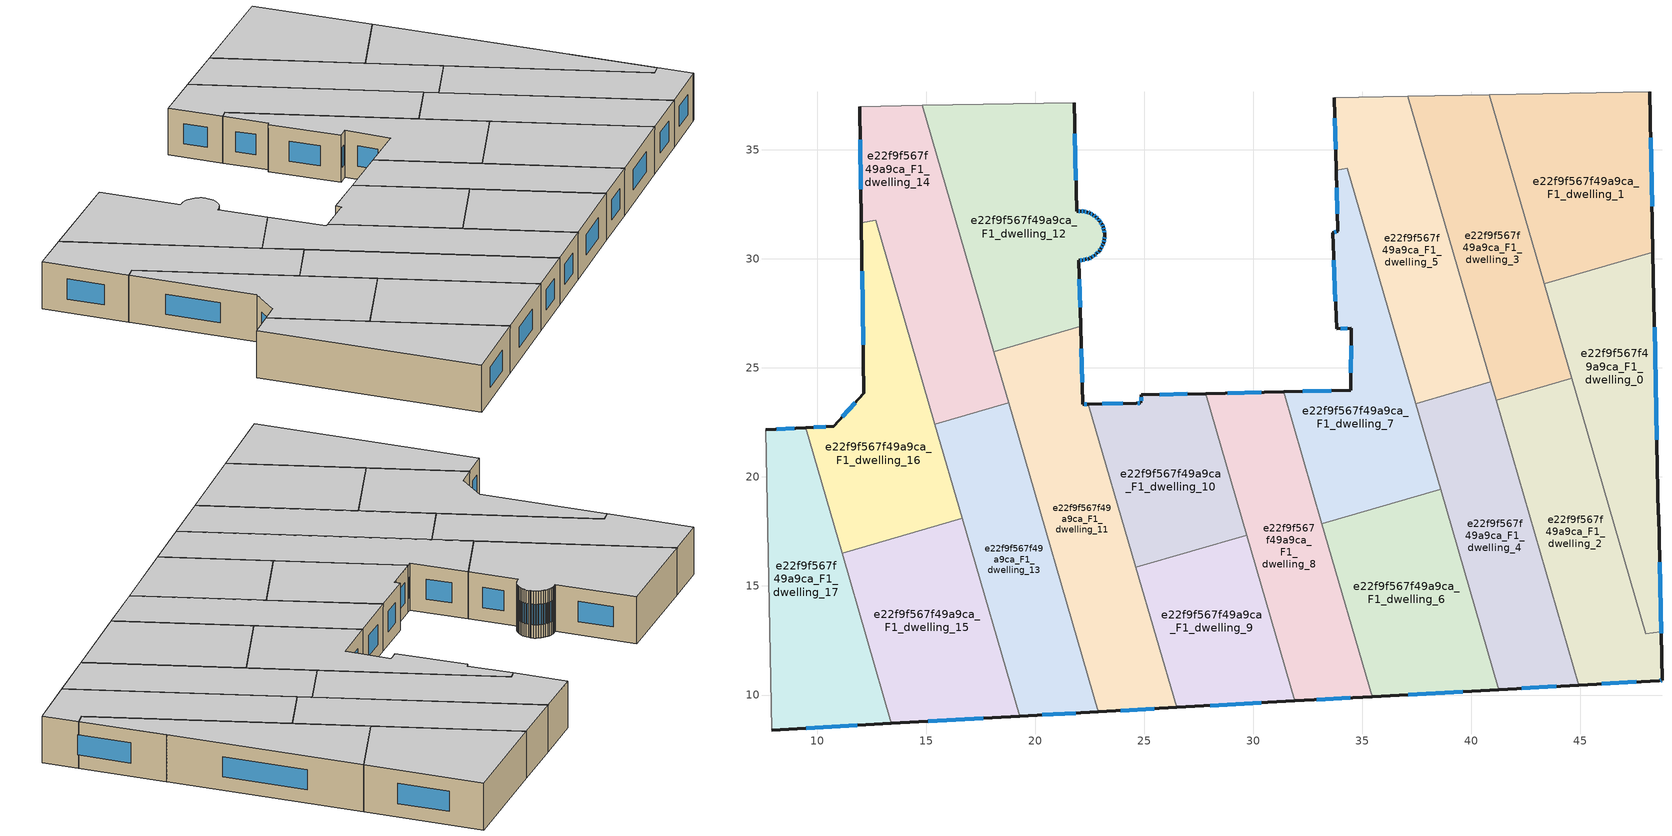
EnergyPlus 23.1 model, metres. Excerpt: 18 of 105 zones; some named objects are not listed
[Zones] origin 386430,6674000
e22f9f567f49a9ca_F1_dwelling_0
 floor to e22f9f567f49a9ca_F0_dwelling_0 (EU_floor_Construction): 48.33,30.32 48.68,12.91 48,12.8 43.33,28.86 z3
 wall outside (EU_wall_Construction): 48.57,18.26 48.33,30.32 z3:6
 wall to e22f9f567f49a9ca_F1_dwelling_1 (EU_wall_Construction): 48.33,30.32 43.33,28.86 z3:6
 wall to e22f9f567f49a9ca_F1_dwelling_2 (EU_wall_Construction): 44.59,24.53 48,12.8 48.68,12.91 48.57,18.26 z3:6
 wall to e22f9f567f49a9ca_F1_dwelling_3 (EU_wall_Construction): 43.33,28.86 44.59,24.53 z3:6
 window (EU_Window_Construction): 48.5,21.71 48.4,26.87 z3.86:5.14
 ceiling to e22f9f567f49a9ca_F2_dwelling_0 (EU_floor_Construction): 48.68,12.91 48.33,30.32 43.33,28.86 48,12.8 z6
e22f9f567f49a9ca_F1_dwelling_1
 floor to e22f9f567f49a9ca_F0_dwelling_1 (EU_floor_Construction): 48.17,37.66 48.33,30.32 43.33,28.86 40.82,37.52 z3
 wall outside (EU_wall_Construction): 48.33,30.32 48.17,37.66 z3:6
 wall adiabatic (EU_wall_Construction): 48.17,37.66 40.82,37.52 z3:6
 wall to e22f9f567f49a9ca_F1_dwelling_3 (EU_wall_Construction): 40.82,37.52 43.33,28.86 z3:6
 window (EU_Window_Construction): 48.28,32.41 48.22,35.56 z3.86:5.14
 ceiling to e22f9f567f49a9ca_F2_dwelling_1 (EU_floor_Construction): 48.33,30.32 48.17,37.66 40.82,37.52 43.33,28.86 z6
e22f9f567f49a9ca_F1_dwelling_10
 floor to e22f9f567f49a9ca_F0_dwelling_10 (EU_floor_Construction): 27.81,23.83 29.7,17.33 24.61,15.85 22.44,23.33 24.62,23.39 24.84,23.39 24.86,23.76 z3
 wall outside (EU_wall_Construction): 27.81,23.83 24.86,23.76 24.84,23.39 24.62,23.39 22.44,23.33 z3:6
 wall to e22f9f567f49a9ca_F1_dwelling_9 (EU_wall_Construction): 24.61,15.85 29.7,17.33 z3:6
 wall to e22f9f567f49a9ca_F1_dwelling_8 (EU_wall_Construction): 29.7,17.33 27.81,23.83 z3:6
 wall to e22f9f567f49a9ca_F1_dwelling_11 (EU_wall_Construction): 22.44,23.33 24.61,15.85 z3:6
 window (EU_Window_Construction): 24.86,23.66 24.84,23.5 / 26.97,23.81 25.7,23.78 / 24,23.37 23.06,23.35 / 24.78,23.39 24.69,23.39 z3.86:5.14
 ceiling to e22f9f567f49a9ca_F2_dwelling_10 (EU_floor_Construction): 29.7,17.33 27.81,23.83 24.86,23.76 24.84,23.39 24.62,23.39 22.44,23.33 24.61,15.85 z6
e22f9f567f49a9ca_F1_dwelling_11
 floor to e22f9f567f49a9ca_F0_dwelling_11 (EU_floor_Construction): 22.07,26.91 22.17,23.32 22.44,23.33 26.48,9.43 22.89,9.23 18.09,25.75 z3
 wall outside (EU_wall_Construction): 22.44,23.33 22.17,23.32 22.07,26.91 / 22.89,9.23 26.48,9.43 z3:6
 wall to e22f9f567f49a9ca_F1_dwelling_12 (EU_wall_Construction): 22.07,26.91 18.09,25.75 z3:6
 wall to e22f9f567f49a9ca_F1_dwelling_13 (EU_wall_Construction): 18.77,23.41 22.89,9.23 z3:6
 wall to e22f9f567f49a9ca_F1_dwelling_9 (EU_wall_Construction): 26.48,9.43 24.61,15.85 z3:6
 wall to e22f9f567f49a9ca_F1_dwelling_14 (EU_wall_Construction): 18.09,25.75 18.77,23.41 z3:6
 window (EU_Window_Construction): 22.36,23.33 22.24,23.33 / 23.92,9.29 25.45,9.37 / 22.14,24.35 22.1,25.88 z3.86:5.14
 ceiling to e22f9f567f49a9ca_F2_dwelling_11 (EU_floor_Construction): 26.48,9.43 22.44,23.33 22.17,23.32 22.07,26.91 18.09,25.75 22.89,9.23 z6
e22f9f567f49a9ca_F1_dwelling_12
 floor to e22f9f567f49a9ca_F0_dwelling_12 (EU_floor_Construction): 21.78,37.17 21.89,32.18 21.94,32.19 22.09,32.2 22.23,32.18 22.38,32.15 22.51,32.1 22.64,32.03 22.76,31.94 22.87,31.84 22.96,31.73 23.04,31.6 23.1,31.47 23.15,31.33 23.17,31.18 23.17,31.12 23.18,31.04 23.16,30.89 23.13,30.75 23.08,30.61 23.01,30.48 22.92,30.36 22.82,30.25 22.71,30.16 22.58,30.08 22.45,30.02 22.31,29.97 22.16,29.95 22.02,29.95 21.99,29.95 22.07,26.91 18.09,25.75 14.81,37.04 z3
 wall outside (EU_wall_Construction): 22.07,26.91 21.99,29.95 22.02,29.95 22.16,29.95 22.31,29.97 22.45,30.02 22.58,30.08 22.71,30.16 22.82,30.25 22.92,30.36 23.01,30.48 23.08,30.61 23.13,30.75 23.16,30.89 23.18,31.04 23.17,31.12 23.17,31.18 23.15,31.33 23.1,31.47 23.04,31.6 22.96,31.73 22.87,31.84 22.76,31.94 22.64,32.03 22.51,32.1 22.38,32.15 22.23,32.18 22.09,32.2 21.94,32.19 21.89,32.18 21.78,37.17 z3:6
 wall adiabatic (EU_wall_Construction): 21.78,37.17 14.81,37.04 z3:6
 wall to e22f9f567f49a9ca_F1_dwelling_14 (EU_wall_Construction): 14.81,37.04 18.09,25.75 z3:6
 window (EU_Window_Construction): 21.86,33.61 21.81,35.74 / 22.04,32.19 21.98,32.19 / 22.19,32.18 22.13,32.19 / 22.33,32.16 22.27,32.17 / 22.47,32.11 22.41,32.13 / 22.61,32.05 22.55,32.08 / 22.73,31.97 22.68,32 / 22.84,31.87 22.79,31.91 / 22.94,31.76 22.9,31.81 / 23.02,31.64 22.99,31.69 / 23.09,31.51 23.06,31.56 / 23.13,31.37 23.12,31.43 / 23.16,31.22 23.15,31.29 / 23.17,30.93 23.17,30.99 / 23.14,30.79 23.15,30.85 / 23.09,30.65 23.11,30.71 / 23.03,30.52 23.06,30.57 / 22.95,30.39 22.98,30.44 / 22.85,30.28 22.89,30.33 / 22.74,30.18 22.79,30.22 / 22.62,30.1 22.67,30.13 / 22.49,30.04 22.55,30.06 / 22.35,29.99 22.41,30.01 / 22.21,29.96 22.27,29.97 / 22.06,29.95 22.12,29.95 / 22.05,27.78 22.02,29.08 z3.86:5.14
 ceiling to e22f9f567f49a9ca_F2_dwelling_12 (EU_floor_Construction): 22.07,26.91 21.99,29.95 22.02,29.95 22.16,29.95 22.31,29.97 22.45,30.02 22.58,30.08 22.71,30.16 22.82,30.25 22.92,30.36 23.01,30.48 23.08,30.61 23.13,30.75 23.16,30.89 23.18,31.04 23.17,31.12 23.17,31.18 23.15,31.33 23.1,31.47 23.04,31.6 22.96,31.73 22.87,31.84 22.76,31.94 22.64,32.03 22.51,32.1 22.38,32.15 22.23,32.18 22.09,32.2 21.94,32.19 21.89,32.18 21.78,37.17 14.81,37.04 18.09,25.75 z6
e22f9f567f49a9ca_F1_dwelling_13
 floor to e22f9f567f49a9ca_F0_dwelling_13 (EU_floor_Construction): 18.77,23.41 22.89,9.23 19.29,9.03 15.4,22.43 z3
 wall outside (EU_wall_Construction): 19.29,9.03 22.89,9.23 z3:6
 wall to e22f9f567f49a9ca_F1_dwelling_14 (EU_wall_Construction): 18.77,23.41 15.4,22.43 z3:6
 wall to e22f9f567f49a9ca_F1_dwelling_15 (EU_wall_Construction): 16.65,18.1 19.29,9.03 z3:6
 wall to e22f9f567f49a9ca_F1_dwelling_16 (EU_wall_Construction): 15.4,22.43 16.65,18.1 z3:6
 window (EU_Window_Construction): 20.32,9.08 21.86,9.17 z3.86:5.14
 ceiling to e22f9f567f49a9ca_F2_dwelling_13 (EU_floor_Construction): 22.89,9.23 18.77,23.41 15.4,22.43 19.29,9.03 z6
e22f9f567f49a9ca_F1_dwelling_14
 floor to e22f9f567f49a9ca_F0_dwelling_14 (EU_floor_Construction): 14.81,37.04 18.77,23.41 15.4,22.43 12.68,31.76 12.02,31.67 11.93,36.98 z3
 wall outside (EU_wall_Construction): 11.93,36.98 12.02,31.67 z3:6
 wall adiabatic (EU_wall_Construction): 14.81,37.04 11.93,36.98 z3:6
 wall to e22f9f567f49a9ca_F1_dwelling_16 (EU_wall_Construction): 12.02,31.67 12.68,31.76 15.4,22.43 z3:6
 window (EU_Window_Construction): 11.96,35.47 11.99,33.19 z3.86:5.14
 ceiling to e22f9f567f49a9ca_F2_dwelling_14 (EU_floor_Construction): 18.77,23.41 14.81,37.04 11.93,36.98 12.02,31.67 12.68,31.76 15.4,22.43 z6
e22f9f567f49a9ca_F1_dwelling_15
 floor to e22f9f567f49a9ca_F0_dwelling_15 (EU_floor_Construction): 16.65,18.1 19.29,9.03 13.4,8.7 11.14,16.5 z3
 wall outside (EU_wall_Construction): 13.4,8.7 19.29,9.03 z3:6
 wall to e22f9f567f49a9ca_F1_dwelling_16 (EU_wall_Construction): 16.65,18.1 11.14,16.5 z3:6
 wall to e22f9f567f49a9ca_F1_dwelling_17 (EU_wall_Construction): 11.14,16.5 13.4,8.7 z3:6
 window (EU_Window_Construction): 15.08,8.79 17.61,8.93 z3.86:5.14
 ceiling to e22f9f567f49a9ca_F2_dwelling_15 (EU_floor_Construction): 19.29,9.03 16.65,18.1 11.14,16.5 13.4,8.7 z6
e22f9f567f49a9ca_F1_dwelling_16
 floor to e22f9f567f49a9ca_F0_dwelling_16 (EU_floor_Construction): 12.68,31.76 16.65,18.1 11.14,16.5 9.46,22.26 10.75,22.33 12.14,23.83 12.02,31.66 z3
 wall outside (EU_wall_Construction): 12.02,31.66 12.14,23.83 10.75,22.33 9.46,22.26 z3:6
 wall to e22f9f567f49a9ca_F1_dwelling_17 (EU_wall_Construction): 9.46,22.26 11.13,16.5 z3:6
 window (EU_Window_Construction): 10.38,22.31 9.83,22.28 / 11.74,23.4 11.15,22.76 / 12.05,29.43 12.1,26.07 z3.86:5.14
 ceiling to e22f9f567f49a9ca_F2_dwelling_16 (EU_floor_Construction): 16.65,18.1 12.68,31.76 12.02,31.66 12.14,23.83 10.75,22.33 9.46,22.26 11.14,16.5 z6
e22f9f567f49a9ca_F1_dwelling_17
 floor to e22f9f567f49a9ca_F0_dwelling_17 (EU_floor_Construction): 9.46,22.26 13.4,8.7 7.91,8.39 7.62,22.16 z3
 wall outside (EU_wall_Construction): 7.91,8.39 13.4,8.7 / 9.46,22.26 7.62,22.16 z3:6
 wall adiabatic (EU_wall_Construction): 7.62,22.16 7.91,8.39 z3:6
 window (EU_Window_Construction): 9.48,8.48 11.83,8.61 / 8.94,22.23 8.15,22.19 z3.86:5.14
 ceiling to e22f9f567f49a9ca_F2_dwelling_17 (EU_floor_Construction): 13.4,8.7 9.46,22.26 7.62,22.16 7.91,8.39 z6
e22f9f567f49a9ca_F1_dwelling_2
 floor to e22f9f567f49a9ca_F0_dwelling_2 (EU_floor_Construction): 44.59,24.53 48,12.8 48.68,12.91 48.58,18.26 48.74,10.67 48.62,10.66 44.93,10.46 41.13,23.52 z3
 wall outside (EU_wall_Construction): 44.93,10.46 48.62,10.66 48.74,10.67 48.58,18.26 z3:6
 wall to e22f9f567f49a9ca_F1_dwelling_3 (EU_wall_Construction): 44.59,24.53 41.13,23.52 z3:6
 wall to e22f9f567f49a9ca_F1_dwelling_4 (EU_wall_Construction): 41.13,23.52 44.93,10.46 z3:6
 window (EU_Window_Construction): 48.65,10.67 48.7,10.67 / 45.98,10.52 47.57,10.6 / 48.69,12.84 48.63,16.09 z3.86:5.14
 ceiling to e22f9f567f49a9ca_F2_dwelling_2 (EU_floor_Construction): 48.74,10.67 48.58,18.26 48.68,12.91 48,12.8 44.59,24.53 41.13,23.52 44.93,10.46 48.62,10.66 z6
e22f9f567f49a9ca_F1_dwelling_3
 floor to e22f9f567f49a9ca_F0_dwelling_3 (EU_floor_Construction): 40.82,37.52 44.59,24.53 41.13,23.52 37.09,37.45 z3
 wall adiabatic (EU_wall_Construction): 40.82,37.52 37.09,37.45 z3:6
 wall to e22f9f567f49a9ca_F1_dwelling_5 (EU_wall_Construction): 37.09,37.45 40.89,24.36 z3:6
 wall to e22f9f567f49a9ca_F1_dwelling_4 (EU_wall_Construction): 40.89,24.36 41.13,23.52 z3:6
 ceiling to e22f9f567f49a9ca_F2_dwelling_3 (EU_floor_Construction): 44.59,24.53 40.82,37.52 37.09,37.45 41.13,23.52 z6
e22f9f567f49a9ca_F1_dwelling_4
 floor to e22f9f567f49a9ca_F0_dwelling_4 (EU_floor_Construction): 40.89,24.36 44.93,10.46 41.25,10.25 37.44,23.36 z3
 wall outside (EU_wall_Construction): 41.25,10.25 44.93,10.46 z3:6
 wall to e22f9f567f49a9ca_F1_dwelling_5 (EU_wall_Construction): 40.89,24.36 37.44,23.36 z3:6
 wall to e22f9f567f49a9ca_F1_dwelling_6 (EU_wall_Construction): 38.59,19.43 41.25,10.25 z3:6
 wall to e22f9f567f49a9ca_F1_dwelling_7 (EU_wall_Construction): 37.44,23.36 38.59,19.43 z3:6
 window (EU_Window_Construction): 42.3,10.31 43.88,10.4 z3.86:5.14
 ceiling to e22f9f567f49a9ca_F2_dwelling_4 (EU_floor_Construction): 44.93,10.46 40.89,24.36 37.44,23.36 41.25,10.25 z6
e22f9f567f49a9ca_F1_dwelling_5
 floor to e22f9f567f49a9ca_F0_dwelling_5 (EU_floor_Construction): 37.09,37.45 40.89,24.36 37.44,23.36 34.31,34.15 33.79,34.07 33.71,37.39 z3
 wall outside (EU_wall_Construction): 33.71,37.39 33.79,34.07 z3:6
 wall adiabatic (EU_wall_Construction): 37.09,37.45 33.71,37.39 z3:6
 wall to e22f9f567f49a9ca_F1_dwelling_7 (EU_wall_Construction): 33.79,34.07 34.31,34.15 37.44,23.36 z3:6
 window (EU_Window_Construction): 33.73,36.44 33.77,35.02 z3.86:5.14
 ceiling to e22f9f567f49a9ca_F2_dwelling_5 (EU_floor_Construction): 40.89,24.36 37.09,37.45 33.71,37.39 33.79,34.07 34.31,34.15 37.44,23.36 z6
e22f9f567f49a9ca_F1_dwelling_6
 floor to e22f9f567f49a9ca_F0_dwelling_6 (EU_floor_Construction): 38.59,19.43 41.25,10.25 35.44,9.93 33.14,17.85 z3
 wall outside (EU_wall_Construction): 35.44,9.93 41.25,10.25 z3:6
 wall to e22f9f567f49a9ca_F1_dwelling_7 (EU_wall_Construction): 38.59,19.43 33.14,17.85 z3:6
 wall to e22f9f567f49a9ca_F1_dwelling_8 (EU_wall_Construction): 33.14,17.85 35.44,9.93 z3:6
 window (EU_Window_Construction): 37.1,10.02 39.59,10.16 z3.86:5.14
 ceiling to e22f9f567f49a9ca_F2_dwelling_6 (EU_floor_Construction): 41.25,10.25 38.59,19.43 33.14,17.85 35.44,9.93 z6
e22f9f567f49a9ca_F1_dwelling_7
 floor to e22f9f567f49a9ca_F0_dwelling_7 (EU_floor_Construction): 34.31,34.15 38.59,19.43 33.14,17.85 31.38,23.91 34.46,23.98 34.5,26.82 33.81,26.79 33.63,31.21 33.86,31.27 33.79,34.07 z3
 wall outside (EU_wall_Construction): 33.79,34.07 33.86,31.27 33.63,31.21 33.81,26.79 34.5,26.82 34.46,23.98 31.38,23.91 z3:6
 wall to e22f9f567f49a9ca_F1_dwelling_8 (EU_wall_Construction): 31.38,23.91 33.14,17.85 z3:6
 window (EU_Window_Construction): 33.58,23.96 32.26,23.93 / 34.49,26.01 34.47,24.79 / 34.01,26.8 34.3,26.81 / 33.68,29.94 33.76,28.05 / 33.8,31.25 33.7,31.22 / 33.81,33.27 33.84,32.07 z3.86:5.14
 ceiling to e22f9f567f49a9ca_F2_dwelling_7 (EU_floor_Construction): 38.59,19.43 34.31,34.15 33.79,34.07 33.86,31.27 33.63,31.21 33.81,26.79 34.5,26.82 34.46,23.98 31.38,23.91 33.14,17.85 z6
e22f9f567f49a9ca_F1_dwelling_8
 floor to e22f9f567f49a9ca_F0_dwelling_8 (EU_floor_Construction): 31.38,23.91 35.44,9.93 31.9,9.73 27.81,23.83 z3
 wall outside (EU_wall_Construction): 31.38,23.91 27.81,23.83 / 31.9,9.73 35.44,9.93 z3:6
 wall to e22f9f567f49a9ca_F1_dwelling_9 (EU_wall_Construction): 29.7,17.33 31.9,9.73 z3:6
 window (EU_Window_Construction): 30.36,23.88 28.83,23.85 / 32.91,9.79 34.43,9.87 z3.86:5.14
 ceiling to e22f9f567f49a9ca_F2_dwelling_8 (EU_floor_Construction): 35.44,9.93 31.38,23.91 27.81,23.83 31.9,9.73 z6
e22f9f567f49a9ca_F1_dwelling_9
 floor to e22f9f567f49a9ca_F0_dwelling_9 (EU_floor_Construction): 29.7,17.33 31.9,9.73 26.48,9.43 24.61,15.85 z3
 wall outside (EU_wall_Construction): 26.48,9.43 31.9,9.73 z3:6
 window (EU_Window_Construction): 28.03,9.51 30.35,9.64 z3.86:5.14
 ceiling to e22f9f567f49a9ca_F2_dwelling_9 (EU_floor_Construction): 31.9,9.73 29.7,17.33 24.61,15.85 26.48,9.43 z6
[Building]
EU S2 Campaign: North Axis=0; Terrain=City; Solar Distribution=FullExterior
[Site:Location]
Helsinki-Vantaa.AP: Latitude=60.317; Longitude=24.963; Time Zone=2; Elevation=54.6
[SizingPeriod:WeatherFileDays]
AnnualSizingPeriod: Begin Month=1; Begin Day of Month=1; End Month=12; End Day of Month=31; Day of Week for Start Day=Monday; Use Weather File Daylight Saving Period=No; Use Weather File Rain and Snow Indicators=No
[MATERIAL]
EU_InternalMass_Material: Roughness=MediumRough; Thickness=0.1; Conductivity=1; Density=1800; Specific Heat=900; Thermal Absorptance=0.9; Solar Absorptance=0.7; Visible Absorptance=0.7
[MATERIAL:NOMASS] Roughness=MediumRough; Thermal Absorptance=0.9; Solar Absorptance=0.7; Visible Absorptance=0.7
Name | Thermal Resistance
EU_wall_NoMass | 1.10183
EU_floor_NoMass | 1.70606
[WINDOWMATERIAL:SIMPLEGLAZINGSYSTEM]
EU_Window_SimpleGlazing: UFactor=3.11035; Solar Heat Gain Coefficient=0.8; Visible Transmittance=0.8
[CONSTRUCTION]
EU_wall_Construction: EU_wall_NoMass
EU_floor_Construction: EU_floor_NoMass
EU_Window_Construction: EU_Window_SimpleGlazing
EU_InternalMass_Construction: EU_InternalMass_Material
[ZONE] Type=1; Multiplier=1; Ceiling Height=autocalculate; Floor Area=autocalculate; Part of Total Floor Area=Yes
Name | Volume
e22f9f567f49a9ca_F1_dwelling_0 | 148.463
e22f9f567f49a9ca_F1_dwelling_1 | 151.426
e22f9f567f49a9ca_F1_dwelling_10 | 115.986
e22f9f567f49a9ca_F1_dwelling_11 | 186.852
e22f9f567f49a9ca_F1_dwelling_12 | 186.891
e22f9f567f49a9ca_F1_dwelling_13 | 151.405
e22f9f567f49a9ca_F1_dwelling_14 | 153.935
e22f9f567f49a9ca_F1_dwelling_15 | 151.427
e22f9f567f49a9ca_F1_dwelling_16 | 148.884
e22f9f567f49a9ca_F1_dwelling_17; e22f9f567f49a9ca_F1_dwelling_3 | 151.43
e22f9f567f49a9ca_F1_dwelling_2 | 154.205
e22f9f567f49a9ca_F1_dwelling_4 | 151.433
e22f9f567f49a9ca_F1_dwelling_5 | 153.009
e22f9f567f49a9ca_F1_dwelling_6 | 151.4
e22f9f567f49a9ca_F1_dwelling_7 | 149.802
e22f9f567f49a9ca_F1_dwelling_8 | 151.458
e22f9f567f49a9ca_F1_dwelling_9 | 115.976
[INTERNALMASS] Construction=EU_InternalMass_Construction
Name | Zone or ZoneList | Surface Area
e22f9f567f49a9ca_F1_dwelling_0_EU_InternalMass | e22f9f567f49a9ca_F1_dwelling_0 | 49.5399
e22f9f567f49a9ca_F1_dwelling_1_EU_InternalMass | e22f9f567f49a9ca_F1_dwelling_1 | 50.4749
e22f9f567f49a9ca_F1_dwelling_2_EU_InternalMass | e22f9f567f49a9ca_F1_dwelling_2 | 51.4209
e22f9f567f49a9ca_F1_dwelling_3_EU_InternalMass | e22f9f567f49a9ca_F1_dwelling_3 | 50.4761
e22f9f567f49a9ca_F1_dwelling_4_EU_InternalMass | e22f9f567f49a9ca_F1_dwelling_4 | 50.4777
e22f9f567f49a9ca_F1_dwelling_5_EU_InternalMass | e22f9f567f49a9ca_F1_dwelling_5 | 51.004
e22f9f567f49a9ca_F1_dwelling_6_EU_InternalMass | e22f9f567f49a9ca_F1_dwelling_6 | 50.4658
e22f9f567f49a9ca_F1_dwelling_7_EU_InternalMass | e22f9f567f49a9ca_F1_dwelling_7 | 49.9422
e22f9f567f49a9ca_F1_dwelling_8_EU_InternalMass | e22f9f567f49a9ca_F1_dwelling_8 | 50.4861
e22f9f567f49a9ca_F1_dwelling_9_EU_InternalMass | e22f9f567f49a9ca_F1_dwelling_9 | 38.6594
e22f9f567f49a9ca_F1_dwelling_10_EU_InternalMass | e22f9f567f49a9ca_F1_dwelling_10 | 38.6621
e22f9f567f49a9ca_F1_dwelling_11_EU_InternalMass | e22f9f567f49a9ca_F1_dwelling_11 | 62.283
e22f9f567f49a9ca_F1_dwelling_12_EU_InternalMass | e22f9f567f49a9ca_F1_dwelling_12 | 62.2958
e22f9f567f49a9ca_F1_dwelling_13_EU_InternalMass | e22f9f567f49a9ca_F1_dwelling_13 | 50.4694
e22f9f567f49a9ca_F1_dwelling_14_EU_InternalMass | e22f9f567f49a9ca_F1_dwelling_14 | 51.312
e22f9f567f49a9ca_F1_dwelling_15_EU_InternalMass | e22f9f567f49a9ca_F1_dwelling_15 | 50.4748
e22f9f567f49a9ca_F1_dwelling_16_EU_InternalMass | e22f9f567f49a9ca_F1_dwelling_16 | 49.633
e22f9f567f49a9ca_F1_dwelling_17_EU_InternalMass | e22f9f567f49a9ca_F1_dwelling_17 | 50.4771
[OTHEREQUIPMENT] Fuel Type=Electricity; Design Level Calculation Method=Watts/Area; Power per Zone Floor Area=1; Fraction Latent=0; Fraction Radiant=0; Fraction Lost=0; Carbon Dioxide Generation Rate=0; EndUse Subcategory=EU_Step8_InternalGains
Name | Zone or ZoneList or Space or SpaceList | Schedule
EU_Step8_InternalGain_e22f9f567f49a9ca_F1_dwelling_0_f000 | e22f9f567f49a9ca_F1_dwelling_0 | EU_Step8_GainSchedule_e22f9f567f49a9ca_F1_dwelling_0_f000
EU_Step8_InternalGain_e22f9f567f49a9ca_F1_dwelling_1_f000 | e22f9f567f49a9ca_F1_dwelling_1 | EU_Step8_GainSchedule_e22f9f567f49a9ca_F1_dwelling_1_f000
EU_Step8_InternalGain_e22f9f567f49a9ca_F1_dwelling_2_f000 | e22f9f567f49a9ca_F1_dwelling_2 | EU_Step8_GainSchedule_e22f9f567f49a9ca_F1_dwelling_2_f000
EU_Step8_InternalGain_e22f9f567f49a9ca_F1_dwelling_3_f000 | e22f9f567f49a9ca_F1_dwelling_3 | EU_Step8_GainSchedule_e22f9f567f49a9ca_F1_dwelling_3_f000
EU_Step8_InternalGain_e22f9f567f49a9ca_F1_dwelling_4_f000 | e22f9f567f49a9ca_F1_dwelling_4 | EU_Step8_GainSchedule_e22f9f567f49a9ca_F1_dwelling_4_f000
EU_Step8_InternalGain_e22f9f567f49a9ca_F1_dwelling_5_f000 | e22f9f567f49a9ca_F1_dwelling_5 | EU_Step8_GainSchedule_e22f9f567f49a9ca_F1_dwelling_5_f000
EU_Step8_InternalGain_e22f9f567f49a9ca_F1_dwelling_6_f000 | e22f9f567f49a9ca_F1_dwelling_6 | EU_Step8_GainSchedule_e22f9f567f49a9ca_F1_dwelling_6_f000
EU_Step8_InternalGain_e22f9f567f49a9ca_F1_dwelling_7_f000 | e22f9f567f49a9ca_F1_dwelling_7 | EU_Step8_GainSchedule_e22f9f567f49a9ca_F1_dwelling_7_f000
EU_Step8_InternalGain_e22f9f567f49a9ca_F1_dwelling_8_f000 | e22f9f567f49a9ca_F1_dwelling_8 | EU_Step8_GainSchedule_e22f9f567f49a9ca_F1_dwelling_8_f000
EU_Step8_InternalGain_e22f9f567f49a9ca_F1_dwelling_9_f000 | e22f9f567f49a9ca_F1_dwelling_9 | EU_Step8_GainSchedule_e22f9f567f49a9ca_F1_dwelling_9_f000
EU_Step8_InternalGain_e22f9f567f49a9ca_F1_dwelling_10_f000 | e22f9f567f49a9ca_F1_dwelling_10 | EU_Step8_GainSchedule_e22f9f567f49a9ca_F1_dwelling_10_f000
EU_Step8_InternalGain_e22f9f567f49a9ca_F1_dwelling_11_f000 | e22f9f567f49a9ca_F1_dwelling_11 | EU_Step8_GainSchedule_e22f9f567f49a9ca_F1_dwelling_11_f000
EU_Step8_InternalGain_e22f9f567f49a9ca_F1_dwelling_12_f000 | e22f9f567f49a9ca_F1_dwelling_12 | EU_Step8_GainSchedule_e22f9f567f49a9ca_F1_dwelling_12_f000
EU_Step8_InternalGain_e22f9f567f49a9ca_F1_dwelling_13_f000 | e22f9f567f49a9ca_F1_dwelling_13 | EU_Step8_GainSchedule_e22f9f567f49a9ca_F1_dwelling_13_f000
EU_Step8_InternalGain_e22f9f567f49a9ca_F1_dwelling_14_f000 | e22f9f567f49a9ca_F1_dwelling_14 | EU_Step8_GainSchedule_e22f9f567f49a9ca_F1_dwelling_14_f000
EU_Step8_InternalGain_e22f9f567f49a9ca_F1_dwelling_15_f000 | e22f9f567f49a9ca_F1_dwelling_15 | EU_Step8_GainSchedule_e22f9f567f49a9ca_F1_dwelling_15_f000
EU_Step8_InternalGain_e22f9f567f49a9ca_F1_dwelling_16_f000 | e22f9f567f49a9ca_F1_dwelling_16 | EU_Step8_GainSchedule_e22f9f567f49a9ca_F1_dwelling_16_f000
EU_Step8_InternalGain_e22f9f567f49a9ca_F1_dwelling_17_f000 | e22f9f567f49a9ca_F1_dwelling_17 | EU_Step8_GainSchedule_e22f9f567f49a9ca_F1_dwelling_17_f000
[ZONEVENTILATION:DESIGNFLOWRATE] Schedule=EU_AlwaysOn; Design Flow Rate Calculation Method=AirChanges/Hour; Air Changes per Hour=0.756316; Ventilation Type=Natural; Fan Pressure Rise=0; Fan Total Efficiency=1; Constant Term Coefficient=1; Temperature Term Coefficient=0; Velocity Term Coefficient=0; Velocity Squared Term Coefficient=0; Minimum Indoor Temperature=-100; Maximum Indoor Temperature=100; Delta Temperature=-100; Minimum Outdoor Temperature=-100; Maximum Outdoor Temperature=100; Maximum Wind Speed=40
Name | Zone or ZoneList or Space or SpaceList
EU_ConstantAir_e22f9f567f49a9ca_F1_dwelling_0 | e22f9f567f49a9ca_F1_dwelling_0
EU_ConstantAir_e22f9f567f49a9ca_F1_dwelling_1 | e22f9f567f49a9ca_F1_dwelling_1
EU_ConstantAir_e22f9f567f49a9ca_F1_dwelling_2 | e22f9f567f49a9ca_F1_dwelling_2
EU_ConstantAir_e22f9f567f49a9ca_F1_dwelling_3 | e22f9f567f49a9ca_F1_dwelling_3
EU_ConstantAir_e22f9f567f49a9ca_F1_dwelling_4 | e22f9f567f49a9ca_F1_dwelling_4
EU_ConstantAir_e22f9f567f49a9ca_F1_dwelling_5 | e22f9f567f49a9ca_F1_dwelling_5
EU_ConstantAir_e22f9f567f49a9ca_F1_dwelling_6 | e22f9f567f49a9ca_F1_dwelling_6
EU_ConstantAir_e22f9f567f49a9ca_F1_dwelling_7 | e22f9f567f49a9ca_F1_dwelling_7
EU_ConstantAir_e22f9f567f49a9ca_F1_dwelling_8 | e22f9f567f49a9ca_F1_dwelling_8
EU_ConstantAir_e22f9f567f49a9ca_F1_dwelling_9 | e22f9f567f49a9ca_F1_dwelling_9
EU_ConstantAir_e22f9f567f49a9ca_F1_dwelling_10 | e22f9f567f49a9ca_F1_dwelling_10
EU_ConstantAir_e22f9f567f49a9ca_F1_dwelling_11 | e22f9f567f49a9ca_F1_dwelling_11
EU_ConstantAir_e22f9f567f49a9ca_F1_dwelling_12 | e22f9f567f49a9ca_F1_dwelling_12
EU_ConstantAir_e22f9f567f49a9ca_F1_dwelling_13 | e22f9f567f49a9ca_F1_dwelling_13
EU_ConstantAir_e22f9f567f49a9ca_F1_dwelling_14 | e22f9f567f49a9ca_F1_dwelling_14
EU_ConstantAir_e22f9f567f49a9ca_F1_dwelling_15 | e22f9f567f49a9ca_F1_dwelling_15
EU_ConstantAir_e22f9f567f49a9ca_F1_dwelling_16 | e22f9f567f49a9ca_F1_dwelling_16
EU_ConstantAir_e22f9f567f49a9ca_F1_dwelling_17 | e22f9f567f49a9ca_F1_dwelling_17
[HVACTEMPLATE:ZONE:IDEALLOADSAIRSYSTEM] System Availability Schedule=EU_AlwaysOn; Maximum Heating Supply Air Temperature=50; Minimum Cooling Supply Air Temperature=13; Maximum Heating Supply Air Humidity Ratio=0.0156; Minimum Cooling Supply Air Humidity Ratio=0.0077; Heating Limit=NoLimit; Cooling Limit=NoLimit; Heating Availability Schedule=EU_AlwaysOn; Cooling Availability Schedule=EU_CoolingOff; Dehumidification Control Type=ConstantSensibleHeatRatio; Cooling Sensible Heat Ratio=0.7; Dehumidification Setpoint=60; Humidification Control Type=None; Humidification Setpoint=30; Outdoor Air Method=None; Outdoor Air Flow Rate per Person=0.00944; Outdoor Air Flow Rate per Zone Floor Area=0; Outdoor Air Flow Rate per Zone=0; Demand Controlled Ventilation Type=None; Outdoor Air Economizer Type=NoEconomizer; Heat Recovery Type=None; Sensible Heat Recovery Effectiveness=0.7; Latent Heat Recovery Effectiveness=0.65
Name | Template Thermostat
e22f9f567f49a9ca_F1_dwelling_0 | EU_HeatOnly_e22f9f567f49a9ca_F1_dwelling_0
e22f9f567f49a9ca_F1_dwelling_1 | EU_HeatOnly_e22f9f567f49a9ca_F1_dwelling_1
e22f9f567f49a9ca_F1_dwelling_2 | EU_HeatOnly_e22f9f567f49a9ca_F1_dwelling_2
e22f9f567f49a9ca_F1_dwelling_3 | EU_HeatOnly_e22f9f567f49a9ca_F1_dwelling_3
e22f9f567f49a9ca_F1_dwelling_4 | EU_HeatOnly_e22f9f567f49a9ca_F1_dwelling_4
e22f9f567f49a9ca_F1_dwelling_5 | EU_HeatOnly_e22f9f567f49a9ca_F1_dwelling_5
e22f9f567f49a9ca_F1_dwelling_6 | EU_HeatOnly_e22f9f567f49a9ca_F1_dwelling_6
e22f9f567f49a9ca_F1_dwelling_7 | EU_HeatOnly_e22f9f567f49a9ca_F1_dwelling_7
e22f9f567f49a9ca_F1_dwelling_8 | EU_HeatOnly_e22f9f567f49a9ca_F1_dwelling_8
e22f9f567f49a9ca_F1_dwelling_9 | EU_HeatOnly_e22f9f567f49a9ca_F1_dwelling_9
e22f9f567f49a9ca_F1_dwelling_10 | EU_HeatOnly_e22f9f567f49a9ca_F1_dwelling_10
e22f9f567f49a9ca_F1_dwelling_11 | EU_HeatOnly_e22f9f567f49a9ca_F1_dwelling_11
e22f9f567f49a9ca_F1_dwelling_12 | EU_HeatOnly_e22f9f567f49a9ca_F1_dwelling_12
e22f9f567f49a9ca_F1_dwelling_13 | EU_HeatOnly_e22f9f567f49a9ca_F1_dwelling_13
e22f9f567f49a9ca_F1_dwelling_14 | EU_HeatOnly_e22f9f567f49a9ca_F1_dwelling_14
e22f9f567f49a9ca_F1_dwelling_15 | EU_HeatOnly_e22f9f567f49a9ca_F1_dwelling_15
e22f9f567f49a9ca_F1_dwelling_16 | EU_HeatOnly_e22f9f567f49a9ca_F1_dwelling_16
e22f9f567f49a9ca_F1_dwelling_17 | EU_HeatOnly_e22f9f567f49a9ca_F1_dwelling_17
[SIZING:ZONE] Zone Cooling Design Supply Air Temperature Input Method=SupplyAirTemperature; Zone Cooling Design Supply Air Temperature=13; Zone Heating Design Supply Air Temperature Input Method=SupplyAirTemperature; Zone Heating Design Supply Air Temperature=50; Zone Cooling Design Supply Air Humidity Ratio=0.008; Zone Heating Design Supply Air Humidity Ratio=0.008; Cooling Design Air Flow Method=DesignDay; Cooling Design Air Flow Rate=0; Cooling Minimum Air Flow per Zone Floor Area=0.000762; Cooling Minimum Air Flow=0; Cooling Minimum Air Flow Fraction=0.2; Heating Design Air Flow Method=DesignDay; Heating Design Air Flow Rate=0; Heating Maximum Air Flow per Zone Floor Area=0.002032; Heating Maximum Air Flow=0.141576; Heating Maximum Air Flow Fraction=0.3; Account for Dedicated Outdoor Air System=No; Dedicated Outdoor Air System Control Strategy=NeutralSupplyAir; Dedicated Outdoor Air Low Setpoint Temperature for Design=autosize; Dedicated Outdoor Air High Setpoint Temperature for Design=autosize; Zone Load Sizing Method=Sensible Load Only No Latent Load; Zone Latent Cooling Design Supply Air Humidity Ratio Input Method=HumidityRatioDifference; Zone Cooling Design Supply Air Humidity Ratio Difference=0.005; Zone Latent Heating Design Supply Air Humidity Ratio Input Method=HumidityRatioDifference; Zone Humidification Design Supply Air Humidity Ratio Difference=0.005
e22f9f567f49a9ca_F1_dwelling_0; e22f9f567f49a9ca_F1_dwelling_1; e22f9f567f49a9ca_F1_dwelling_2; e22f9f567f49a9ca_F1_dwelling_3; e22f9f567f49a9ca_F1_dwelling_4; e22f9f567f49a9ca_F1_dwelling_5; e22f9f567f49a9ca_F1_dwelling_6; e22f9f567f49a9ca_F1_dwelling_7; e22f9f567f49a9ca_F1_dwelling_8; e22f9f567f49a9ca_F1_dwelling_9; e22f9f567f49a9ca_F1_dwelling_10; e22f9f567f49a9ca_F1_dwelling_11; e22f9f567f49a9ca_F1_dwelling_12; e22f9f567f49a9ca_F1_dwelling_13; e22f9f567f49a9ca_F1_dwelling_14; e22f9f567f49a9ca_F1_dwelling_15; e22f9f567f49a9ca_F1_dwelling_16; e22f9f567f49a9ca_F1_dwelling_17
[SCHEDULE:CONSTANT]
Name | Hourly Value
EU_AlwaysOn | 1
EU_CoolingOff | 0
[SCHEDULE:FILE] Column Number=1; Rows to Skip at Top=0; Number of Hours of Data=8760; Column Separator=Comma; Interpolate to Timestep=No; Minutes per Item=60; Adjust Schedule for Daylight Savings=Yes
Name | File
EU_Step8_GainSchedule_e22f9f567f49a9ca_F1_dwelling_0_f000 | ../../schedules/e22f9f567f49a9ca/e22f9f567f49a9ca_F1_dwelling_0_f000_gain.csv
EU_Step8_GainSchedule_e22f9f567f49a9ca_F1_dwelling_1_f000 | ../../schedules/e22f9f567f49a9ca/e22f9f567f49a9ca_F1_dwelling_1_f000_gain.csv
EU_Step8_GainSchedule_e22f9f567f49a9ca_F1_dwelling_2_f000 | ../../schedules/e22f9f567f49a9ca/e22f9f567f49a9ca_F1_dwelling_2_f000_gain.csv
EU_Step8_GainSchedule_e22f9f567f49a9ca_F1_dwelling_3_f000 | ../../schedules/e22f9f567f49a9ca/e22f9f567f49a9ca_F1_dwelling_3_f000_gain.csv
EU_Step8_GainSchedule_e22f9f567f49a9ca_F1_dwelling_4_f000 | ../../schedules/e22f9f567f49a9ca/e22f9f567f49a9ca_F1_dwelling_4_f000_gain.csv
EU_Step8_GainSchedule_e22f9f567f49a9ca_F1_dwelling_5_f000 | ../../schedules/e22f9f567f49a9ca/e22f9f567f49a9ca_F1_dwelling_5_f000_gain.csv
EU_Step8_GainSchedule_e22f9f567f49a9ca_F1_dwelling_6_f000 | ../../schedules/e22f9f567f49a9ca/e22f9f567f49a9ca_F1_dwelling_6_f000_gain.csv
EU_Step8_GainSchedule_e22f9f567f49a9ca_F1_dwelling_7_f000 | ../../schedules/e22f9f567f49a9ca/e22f9f567f49a9ca_F1_dwelling_7_f000_gain.csv
EU_Step8_GainSchedule_e22f9f567f49a9ca_F1_dwelling_8_f000 | ../../schedules/e22f9f567f49a9ca/e22f9f567f49a9ca_F1_dwelling_8_f000_gain.csv
EU_Step8_GainSchedule_e22f9f567f49a9ca_F1_dwelling_9_f000 | ../../schedules/e22f9f567f49a9ca/e22f9f567f49a9ca_F1_dwelling_9_f000_gain.csv
EU_Step8_GainSchedule_e22f9f567f49a9ca_F1_dwelling_10_f000 | ../../schedules/e22f9f567f49a9ca/e22f9f567f49a9ca_F1_dwelling_10_f000_gain.csv
EU_Step8_GainSchedule_e22f9f567f49a9ca_F1_dwelling_11_f000 | ../../schedules/e22f9f567f49a9ca/e22f9f567f49a9ca_F1_dwelling_11_f000_gain.csv
EU_Step8_GainSchedule_e22f9f567f49a9ca_F1_dwelling_12_f000 | ../../schedules/e22f9f567f49a9ca/e22f9f567f49a9ca_F1_dwelling_12_f000_gain.csv
EU_Step8_GainSchedule_e22f9f567f49a9ca_F1_dwelling_13_f000 | ../../schedules/e22f9f567f49a9ca/e22f9f567f49a9ca_F1_dwelling_13_f000_gain.csv
EU_Step8_GainSchedule_e22f9f567f49a9ca_F1_dwelling_14_f000 | ../../schedules/e22f9f567f49a9ca/e22f9f567f49a9ca_F1_dwelling_14_f000_gain.csv
EU_Step8_GainSchedule_e22f9f567f49a9ca_F1_dwelling_15_f000 | ../../schedules/e22f9f567f49a9ca/e22f9f567f49a9ca_F1_dwelling_15_f000_gain.csv
EU_Step8_GainSchedule_e22f9f567f49a9ca_F1_dwelling_16_f000 | ../../schedules/e22f9f567f49a9ca/e22f9f567f49a9ca_F1_dwelling_16_f000_gain.csv
EU_Step8_GainSchedule_e22f9f567f49a9ca_F1_dwelling_17_f000 | ../../schedules/e22f9f567f49a9ca/e22f9f567f49a9ca_F1_dwelling_17_f000_gain.csv
